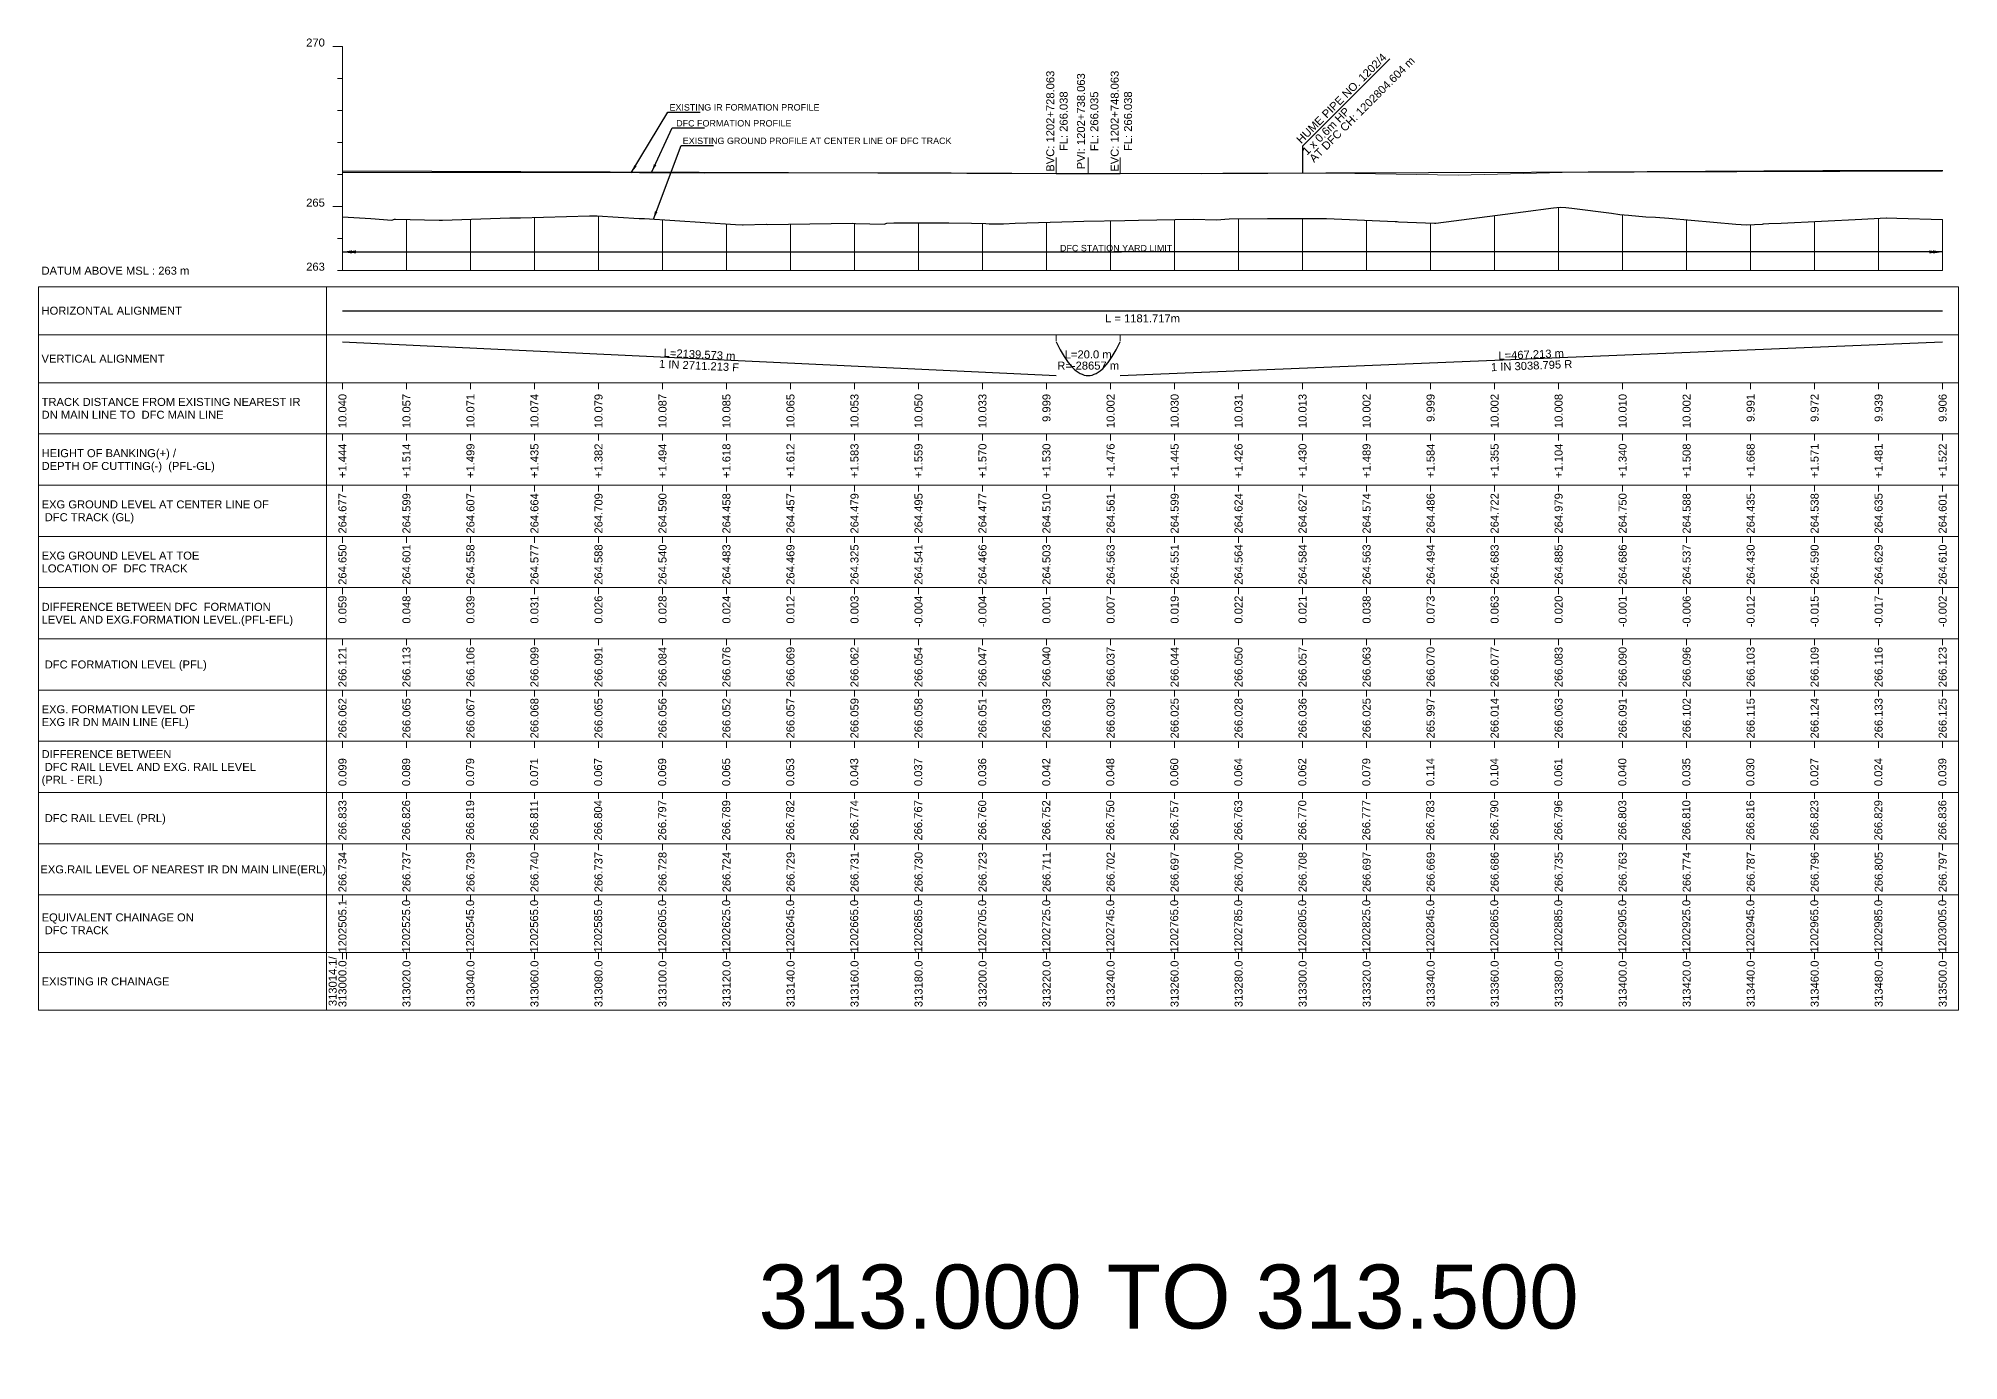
# Model space of a CAD drawing. Header units: metres. Extents: x 26905 to 33492, y -12340 to -11884.
# Drawn here: x 29905 to 30505, y -12340 to -11927 of the extents above; entities that cross this region are included whole.
import ezdxf
from ezdxf.enums import TextEntityAlignment as Align

# ---------------------------------------------------------------- set-up
doc = ezdxf.new("R2010")
doc.units = ezdxf.units.M
doc.header["$MEASUREMENT"] = 0
doc.layers.get('0').update_dxf_attribs({"lineweight": 0})
for name, color, linetype, lineweight in [('C-PROF-LABL-DG', 1, 'Continuous', 25), ('LS BVC-PVI-EVC TEXT', 10, 'Continuous', 0), ('LS CUT FILL', 10, 'Continuous', 0), ('LS DATUM', 7, 'Continuous', 0), ('LS DATUM X', 7, 'Continuous', 0), ('LS DATUM Y', 7, 'Continuous', 0), ('LS DIFF. EXG.RL & PRO. RL', 10, 'Continuous', 0), ('LS DIFF. PFL & EFL', 10, 'Continuous', 0), ('LS EXG GL', 7, 'Continuous', 0), ('LS EXG IR CH', 7, 'Continuous', 0), ('LS EXG RL', 7, 'Continuous', 0), ('LS EXG. FL', 7, 'Continuous', 0), ('LS EXG. GL', 7, 'Continuous', 0), ('LS EXG. GL AT PRO. TOE', 7, 'Continuous', 0), ('LS EXG. IR CH', 7, 'Continuous', 0), ('LS EXG. RL', 7, 'Continuous', 0), ('LS FRAME', 7, 'Continuous', 0), ('LS PFL-EFL', 10, 'Continuous', 0), ('LS PRL-ERL', 10, 'Continuous', 0), ('LS PRO FL', 10, 'Continuous', 0), ('LS PRO. CUT & FILL', 10, 'Continuous', 0), ('LS PRO. DFCC CH', 10, 'Continuous', 0), ('LS PRO. FL', 10, 'Continuous', 0), ('LS PRO. RL', 10, 'Continuous', 0), ('LS PROFILE EXG FL', 7, 'Continuous', 25), ('LS PROFILE EXG GL', 7, 'Continuous', 30), ('LS PROFILE PRO FL', 1, 'Continuous', 30), ('LS TICKS', 7, 'Continuous', 0), ('LS TRACK CENTER', 10, 'Continuous', 0), ("LS TRACK CENTER's", 10, 'Continuous', 0), ('Profile Grid', 7, 'Continuous', 0)]:
    doc.layers.add(name, color=color, linetype=linetype, lineweight=lineweight)
for name, color, linetype in [("LS BRIDGE'S", 7, 'Continuous'), ('LS DRAIN CULVERT', 10, 'Continuous'), ('LS HORIZONTAL ALIGNMENT', 10, 'Continuous'), ('LS VERTICAL ALIGNMENT', 10, 'Continuous'), ('ref text', 3, 'Continuous'), ('STATION YARD LIMIT IN LS', 7, 'Continuous')]:
    doc.layers.add(name, color=color, linetype=linetype)
doc.styles.add('Arial', font='arial.ttf')
doc.styles.get("Standard").update_dxf_attribs({"font": 'arial.ttf'})
doc.styles.add('Style-Arial', font='arial.ttf')
doc.styles.add('StyleArial', font='arial.ttf')
doc.dimstyles.get("Standard").update_dxf_attribs({"dimtxt": 0.18, "dimasz": 0.18, "dimexe": 0.18, "dimexo": 0.0625, "dimgap": 0.09, "dimtad": 0, "dimtih": 1, "dimtoh": 1, "dimdec": 4, "dimzin": 0, "dimdsep": 46, "dimtxsty": 'Standard', "dimcen": 0.09, "dimadec": 0, "dimazin": 0, "dimtfac": 1, "dimtdec": 4, "dimtofl": 0, "dimtmove": 0, "dimatfit": 3, "dimfxl": 1, "dimtolj": 1, "dimtzin": 0, "dimarcsym": 0})

msp = doc.modelspace()

# ---------------------------------------------------------------- linework, layer by layer
msp.add_lwpolyline([(29905, -12005), (29995, -12005)])
at = {"layer": 'LS BVC-PVI-EVC TEXT'}
for p, q in [((30223.01, -11969.62), (30223.01, -11964.62)), ((30233.01, -11969.65), (30233.01, -11964.65)), ((30243.01, -11969.62), (30243.01, -11964.62))]:
    msp.add_line(p, q, dxfattribs=at)
at = {"layer": 'LS DATUM X', "color": 7, "linetype": 'Continuous', "lineweight": 0}
msp.add_line((30000, -12000), (30499.98, -12000), dxfattribs=at)
at = {"layer": 'LS DATUM Y', "color": 7, "linetype": 'Continuous', "lineweight": 0}
for p, q in [((29997, -11930), (30000, -11930)), ((29997, -11930), (30000, -11930)), ((30000, -12000), (30000, -11930)), ((29998.5, -11940), (30000, -11940)), ((29998.5, -11950), (30000, -11950)), ((29998.5, -11960), (30000, -11960)), ((29998.5, -11970), (30000, -11970)), ((29997, -11980), (30000, -11980)), ((29998.5, -11990), (30000, -11990)), ((29998.5, -12000), (30000, -12000))]:
    msp.add_line(p, q, dxfattribs=at)
at = {"layer": 'LS DRAIN CULVERT'}
msp.add_lwpolyline([(30327.31, -11933.8), (30299.98, -11961.13), (30299.98, -11969.43)], dxfattribs=at)
at = {"layer": 'LS FRAME'}
for points in [[(29995, -12231), (29905, -12231), (29905, -12005)], [(29995, -12020), (29905, -12020)], [(29995, -12035), (29905, -12035)], [(29995, -12051), (29905, -12051)], [(29905, -12051), (29995, -12051)], [(29995, -12067), (29905, -12067)], [(29905, -12067), (29995, -12067)], [(29995, -12083), (29905, -12083)], [(29905, -12083), (29995, -12083)], [(29995, -12099), (29905, -12099)], [(29995, -12115), (29905, -12115)], [(29905, -12115), (29995, -12115)], [(29995, -12131), (29905, -12131)], [(29905, -12131), (29995, -12131)], [(29995, -12147), (29905, -12147)], [(29905, -12147), (29995, -12147)], [(29995, -12163), (29905, -12163)], [(29905, -12163), (29995, -12163)], [(29995, -12179), (29905, -12179)], [(29995, -12195), (29905, -12195)], [(29995, -12213), (29905, -12213)]]:
    msp.add_lwpolyline(points, dxfattribs=at)
at = {"layer": 'LS FRAME', "color": 7, "linetype": 'Continuous', "lineweight": 0, "flags": 128}
for points in [[(29995, -12020), (30504.98, -12020), (30504.98, -12005), (29995, -12005), (29995, -12020)], [(29995, -12035), (30504.98, -12035), (30504.98, -12020), (29995, -12020), (29995, -12035)], [(29995, -12051), (30504.98, -12051), (30504.98, -12035), (29995, -12035), (29995, -12051)], [(29995, -12067), (30504.98, -12067), (30504.98, -12051), (29995, -12051), (29995, -12067)], [(29995, -12083), (30504.98, -12083), (30504.98, -12067), (29995, -12067), (29995, -12083)], [(29995, -12099), (30504.98, -12099), (30504.98, -12083), (29995, -12083), (29995, -12099)], [(29995, -12115), (30504.98, -12115), (30504.98, -12099), (29995, -12099), (29995, -12115)], [(29995, -12131), (30504.98, -12131), (30504.98, -12115), (29995, -12115), (29995, -12131)], [(29995, -12147), (30504.98, -12147), (30504.98, -12131), (29995, -12131), (29995, -12147)], [(29995, -12163), (30504.98, -12163), (30504.98, -12147), (29995, -12147), (29995, -12163)], [(29995, -12179), (30504.98, -12179), (30504.98, -12163), (29995, -12163), (29995, -12179)], [(29995, -12195), (30504.98, -12195), (30504.98, -12179), (29995, -12179), (29995, -12195)], [(29995, -12213), (30504.98, -12213), (30504.98, -12195), (29995, -12195), (29995, -12213)], [(29995, -12231), (30504.98, -12231), (30504.98, -12213), (29995, -12213), (29995, -12231)]]:
    msp.add_lwpolyline(points, close=True, dxfattribs=at)
at = {"layer": 'LS HORIZONTAL ALIGNMENT', "flags": 128}
msp.add_lwpolyline([(30000, -12012.5), (30499.98, -12012.5)], dxfattribs=at)
at = {"layer": 'LS PROFILE EXG FL', "lineweight": 0}
msp.add_lwpolyline([(30000, -11969.38), (30016.62, -11969.35), (30035.16, -11969.33), (30072.31, -11969.31), (30092.77, -11969.41), (30113.07, -11969.5), (30152.01, -11969.4), (30190.24, -11969.43), (30209.16, -11969.54), (30228.25, -11969.67), (30268.43, -11969.77), (30309.91, -11969.6), (30329.24, -11969.88), (30348.65, -11970.15), (30369, -11969.64), (30389.26, -11969.14), (30407.62, -11969.05), (30444.09, -11968.83), (30462.52, -11968.75), (30480.31, -11968.67), (30497.9, -11968.75), (30500, -11968.75)], dxfattribs=at)
at = {"layer": 'LS PROFILE EXG GL', "flags": 128}
msp.add_lwpolyline([(30000, -11983.23), (30008.89, -11983.76), (30015.48, -11984.25), (30016.24, -11983.94), (30016.61, -11983.93), (30016.61, -11983.93), (30030.26, -11984.23), (30031.28, -11984.2), (30031.28, -11984.2), (30031.28, -11984.2), (30052.31, -11983.55), (30053.92, -11983.52), (30055.62, -11983.49), (30055.62, -11983.49), (30077.23, -11982.83), (30079.6, -11982.88), (30092.76, -11983.72), (30094.33, -11983.75), (30094.33, -11983.75), (30094.35, -11983.72), (30122.79, -11985.6), (30124.97, -11985.64), (30125.15, -11985.65), (30125.17, -11985.65), (30132.42, -11985.53), (30132.71, -11985.54), (30159.4, -11985.14), (30160.28, -11985.24), (30160.28, -11985.24), (30169.29, -11985.45), (30170.09, -11985.16), (30170.09, -11985.16), (30172.29, -11985.06), (30173.53, -11985.06), (30179.52, -11985.05), (30189.44, -11985.04), (30196.56, -11985.18), (30200.99, -11985.24), (30202.04, -11985.33), (30206.55, -11985.36), (30210.16, -11985.17), (30228.42, -11984.67), (30231.64, -11984.55), (30231.64, -11984.55), (30244.48, -11984.3), (30248.75, -11984.22), (30265.96, -11983.9), (30273.08, -11984.14), (30273.08, -11984.14), (30277.05, -11983.77), (30289.06, -11983.7), (30294.68, -11983.76), (30304.38, -11983.7), (30304.38, -11983.7), (30307.52, -11983.72), (30328.88, -11984.65), (30329.55, -11984.68), (30329.94, -11984.7), (30341.23, -11985.19), (30341.62, -11985.15), (30368.92, -11981.63), (30368.92, -11981.63), (30378.36, -11980.41), (30380.52, -11980.15), (30382.3, -11980.3), (30384.11, -11980.49), (30396.56, -11982.05), (30396.56, -11982.05), (30399.16, -11982.41), (30401.85, -11982.69), (30407.26, -11983.15), (30407.26, -11983.15), (30410.28, -11983.34), (30414.49, -11983.65), (30414.49, -11983.65), (30435.33, -11985.44), (30435.33, -11985.44), (30438.67, -11985.71), (30443.68, -11985.46), (30444.04, -11985.33), (30445.68, -11985.31), (30449.55, -11985.14), (30449.55, -11985.14), (30474.71, -11983.87), (30480.52, -11983.63), (30480.52, -11983.63), (30482.34, -11983.53), (30482.49, -11983.53), (30485.65, -11983.58), (30499.98, -11983.99)], dxfattribs=at)
at = {"layer": 'LS PROFILE PRO FL', "flags": 128}
msp.add_lwpolyline([(30000, -11968.79), (30223.01, -11969.62), (30223.43, -11969.62), (30223.86, -11969.62), (30224.28, -11969.62), (30224.71, -11969.62), (30225.13, -11969.62), (30225.56, -11969.62), (30225.98, -11969.62), (30226.41, -11969.63), (30226.83, -11969.63), (30227.26, -11969.63), (30227.69, -11969.63), (30228.11, -11969.63), (30228.54, -11969.63), (30228.96, -11969.63), (30229.39, -11969.63), (30229.81, -11969.63), (30230.24, -11969.63), (30230.66, -11969.63), (30231.09, -11969.63), (30231.52, -11969.63), (30231.94, -11969.63), (30232.37, -11969.63), (30232.79, -11969.63), (30233.22, -11969.63), (30233.64, -11969.63), (30234.07, -11969.63), (30234.49, -11969.63), (30234.92, -11969.63), (30235.35, -11969.63), (30235.77, -11969.63), (30236.2, -11969.63), (30236.62, -11969.63), (30237.05, -11969.63), (30237.47, -11969.63), (30237.9, -11969.63), (30238.32, -11969.63), (30238.75, -11969.63), (30239.18, -11969.63), (30239.6, -11969.63), (30240.03, -11969.63), (30240.45, -11969.63), (30240.88, -11969.63), (30241.3, -11969.62), (30241.73, -11969.62), (30242.15, -11969.62), (30242.58, -11969.62), (30243.01, -11969.62), (30499.98, -11968.77)], dxfattribs=at)
at = {"layer": 'LS TICKS', "color": 7, "linetype": 'Continuous', "lineweight": 0, "flags": 128}
for points in [[(30223.01, -12022), (30223.01, -12020)], [(30243.01, -12022), (30243.01, -12020)], [(30000, -12037), (30000, -12035)], [(30020, -12037), (30020, -12035)], [(30039.99, -12037), (30039.99, -12035)], [(30059.99, -12037), (30059.99, -12035)], [(30080, -12037), (30080, -12035)], [(30100, -12037), (30100, -12035)], [(30119.98, -12037), (30119.98, -12035)], [(30139.98, -12037), (30139.98, -12035)], [(30159.99, -12037), (30159.99, -12035)], [(30179.99, -12037), (30179.99, -12035)], [(30199.97, -12037), (30199.97, -12035)], [(30219.97, -12037), (30219.97, -12035)], [(30240.01, -12037), (30240.01, -12035)], [(30260.01, -12037), (30260.01, -12035)], [(30279.98, -12037), (30279.98, -12035)], [(30299.98, -12037), (30299.98, -12035)], [(30319.99, -12037), (30319.99, -12035)], [(30339.99, -12037), (30339.99, -12035)], [(30359.99, -12037), (30359.99, -12035)], [(30379.99, -12037), (30379.99, -12035)], [(30399.99, -12037), (30399.99, -12035)], [(30419.99, -12037), (30419.99, -12035)], [(30439.99, -12037), (30439.99, -12035)], [(30459.98, -12037), (30459.98, -12035)], [(30479.97, -12037), (30479.97, -12035)], [(30499.98, -12037), (30499.98, -12035)], [(30000, -12053), (30000, -12051)], [(30020, -12053), (30020, -12051)], [(30039.99, -12053), (30039.99, -12051)], [(30059.99, -12053), (30059.99, -12051)], [(30080, -12053), (30080, -12051)], [(30100, -12053), (30100, -12051)], [(30119.98, -12053), (30119.98, -12051)], [(30139.98, -12053), (30139.98, -12051)], [(30159.99, -12053), (30159.99, -12051)], [(30179.99, -12053), (30179.99, -12051)], [(30199.97, -12053), (30199.97, -12051)], [(30219.97, -12053), (30219.97, -12051)], [(30240.01, -12053), (30240.01, -12051)], [(30260.01, -12053), (30260.01, -12051)], [(30279.98, -12053), (30279.98, -12051)], [(30299.98, -12053), (30299.98, -12051)], [(30319.99, -12053), (30319.99, -12051)], [(30339.99, -12053), (30339.99, -12051)], [(30359.99, -12053), (30359.99, -12051)], [(30379.99, -12053), (30379.99, -12051)], [(30399.99, -12053), (30399.99, -12051)], [(30419.99, -12053), (30419.99, -12051)], [(30439.99, -12053), (30439.99, -12051)], [(30459.98, -12053), (30459.98, -12051)], [(30479.97, -12053), (30479.97, -12051)], [(30499.98, -12053), (30499.98, -12051)], [(30000, -12069), (30000, -12067)], [(30020, -12069), (30020, -12067)], [(30039.99, -12069), (30039.99, -12067)], [(30059.99, -12069), (30059.99, -12067)], [(30080, -12069), (30080, -12067)], [(30100, -12069), (30100, -12067)], [(30119.98, -12069), (30119.98, -12067)], [(30139.98, -12069), (30139.98, -12067)], [(30159.99, -12069), (30159.99, -12067)], [(30179.99, -12069), (30179.99, -12067)], [(30199.97, -12069), (30199.97, -12067)], [(30219.97, -12069), (30219.97, -12067)], [(30240.01, -12069), (30240.01, -12067)], [(30260.01, -12069), (30260.01, -12067)], [(30279.98, -12069), (30279.98, -12067)], [(30299.98, -12069), (30299.98, -12067)], [(30319.99, -12069), (30319.99, -12067)], [(30339.99, -12069), (30339.99, -12067)], [(30359.99, -12069), (30359.99, -12067)], [(30379.99, -12069), (30379.99, -12067)], [(30399.99, -12069), (30399.99, -12067)], [(30419.99, -12069), (30419.99, -12067)], [(30439.99, -12069), (30439.99, -12067)], [(30459.98, -12069), (30459.98, -12067)], [(30479.97, -12069), (30479.97, -12067)], [(30499.98, -12069), (30499.98, -12067)], [(30000, -12085), (30000, -12083)], [(30020, -12085), (30020, -12083)], [(30039.99, -12085), (30039.99, -12083)], [(30059.99, -12085), (30059.99, -12083)], [(30080, -12085), (30080, -12083)], [(30100, -12085), (30100, -12083)], [(30119.98, -12085), (30119.98, -12083)], [(30139.98, -12085), (30139.98, -12083)], [(30159.99, -12085), (30159.99, -12083)], [(30179.99, -12085), (30179.99, -12083)], [(30199.97, -12085), (30199.97, -12083)], [(30219.97, -12085), (30219.97, -12083)], [(30240.01, -12085), (30240.01, -12083)], [(30260.01, -12085), (30260.01, -12083)], [(30279.98, -12085), (30279.98, -12083)], [(30299.98, -12085), (30299.98, -12083)], [(30319.99, -12085), (30319.99, -12083)], [(30339.99, -12085), (30339.99, -12083)], [(30359.99, -12085), (30359.99, -12083)], [(30379.99, -12085), (30379.99, -12083)], [(30399.99, -12085), (30399.99, -12083)], [(30419.99, -12085), (30419.99, -12083)], [(30439.99, -12085), (30439.99, -12083)], [(30459.98, -12085), (30459.98, -12083)], [(30479.97, -12085), (30479.97, -12083)], [(30499.98, -12085), (30499.98, -12083)], [(30000, -12101), (30000, -12099)], [(30020, -12101), (30020, -12099)], [(30039.99, -12101), (30039.99, -12099)], [(30059.99, -12101), (30059.99, -12099)], [(30080, -12101), (30080, -12099)], [(30100, -12101), (30100, -12099)], [(30119.98, -12101), (30119.98, -12099)], [(30139.98, -12101), (30139.98, -12099)], [(30159.99, -12101), (30159.99, -12099)], [(30179.99, -12101), (30179.99, -12099)], [(30199.97, -12101), (30199.97, -12099)], [(30219.97, -12101), (30219.97, -12099)], [(30240.01, -12101), (30240.01, -12099)], [(30260.01, -12101), (30260.01, -12099)], [(30279.98, -12101), (30279.98, -12099)], [(30299.98, -12101), (30299.98, -12099)], [(30319.99, -12101), (30319.99, -12099)], [(30339.99, -12101), (30339.99, -12099)], [(30359.99, -12101), (30359.99, -12099)], [(30379.99, -12101), (30379.99, -12099)], [(30399.99, -12101), (30399.99, -12099)], [(30419.99, -12101), (30419.99, -12099)], [(30439.99, -12101), (30439.99, -12099)], [(30459.98, -12101), (30459.98, -12099)], [(30479.97, -12101), (30479.97, -12099)], [(30499.98, -12101), (30499.98, -12099)], [(30000, -12117), (30000, -12115)], [(30020, -12117), (30020, -12115)], [(30039.99, -12117), (30039.99, -12115)], [(30059.99, -12117), (30059.99, -12115)], [(30080, -12117), (30080, -12115)], [(30100, -12117), (30100, -12115)], [(30119.98, -12117), (30119.98, -12115)], [(30139.98, -12117), (30139.98, -12115)], [(30159.99, -12117), (30159.99, -12115)], [(30179.99, -12117), (30179.99, -12115)], [(30199.97, -12117), (30199.97, -12115)], [(30219.97, -12117), (30219.97, -12115)], [(30240.01, -12117), (30240.01, -12115)], [(30260.01, -12117), (30260.01, -12115)], [(30279.98, -12117), (30279.98, -12115)], [(30299.98, -12117), (30299.98, -12115)], [(30319.99, -12117), (30319.99, -12115)], [(30339.99, -12117), (30339.99, -12115)], [(30359.99, -12117), (30359.99, -12115)], [(30379.99, -12117), (30379.99, -12115)], [(30399.99, -12117), (30399.99, -12115)], [(30419.99, -12117), (30419.99, -12115)], [(30439.99, -12117), (30439.99, -12115)], [(30459.98, -12117), (30459.98, -12115)], [(30479.97, -12117), (30479.97, -12115)], [(30499.98, -12117), (30499.98, -12115)], [(30000, -12133), (30000, -12131)], [(30020, -12133), (30020, -12131)], [(30039.99, -12133), (30039.99, -12131)], [(30059.99, -12133), (30059.99, -12131)], [(30080, -12133), (30080, -12131)], [(30100, -12133), (30100, -12131)], [(30119.98, -12133), (30119.98, -12131)], [(30139.98, -12133), (30139.98, -12131)], [(30159.99, -12133), (30159.99, -12131)], [(30179.99, -12133), (30179.99, -12131)], [(30199.97, -12133), (30199.97, -12131)], [(30219.97, -12133), (30219.97, -12131)], [(30240.01, -12133), (30240.01, -12131)], [(30260.01, -12133), (30260.01, -12131)], [(30279.98, -12133), (30279.98, -12131)], [(30299.98, -12133), (30299.98, -12131)], [(30319.99, -12133), (30319.99, -12131)], [(30339.99, -12133), (30339.99, -12131)], [(30359.99, -12133), (30359.99, -12131)], [(30379.99, -12133), (30379.99, -12131)], [(30399.99, -12133), (30399.99, -12131)], [(30419.99, -12133), (30419.99, -12131)], [(30439.99, -12133), (30439.99, -12131)], [(30459.98, -12133), (30459.98, -12131)], [(30479.97, -12133), (30479.97, -12131)], [(30499.98, -12133), (30499.98, -12131)], [(30000, -12149), (30000, -12147)], [(30020, -12149), (30020, -12147)], [(30039.99, -12149), (30039.99, -12147)], [(30059.99, -12149), (30059.99, -12147)], [(30080, -12149), (30080, -12147)], [(30100, -12149), (30100, -12147)], [(30119.98, -12149), (30119.98, -12147)], [(30139.98, -12149), (30139.98, -12147)], [(30159.99, -12149), (30159.99, -12147)], [(30179.99, -12149), (30179.99, -12147)], [(30199.97, -12149), (30199.97, -12147)], [(30219.97, -12149), (30219.97, -12147)], [(30240.01, -12149), (30240.01, -12147)], [(30260.01, -12149), (30260.01, -12147)], [(30279.98, -12149), (30279.98, -12147)], [(30299.98, -12149), (30299.98, -12147)], [(30319.99, -12149), (30319.99, -12147)], [(30339.99, -12149), (30339.99, -12147)], [(30359.99, -12149), (30359.99, -12147)], [(30379.99, -12149), (30379.99, -12147)], [(30399.99, -12149), (30399.99, -12147)], [(30419.99, -12149), (30419.99, -12147)], [(30439.99, -12149), (30439.99, -12147)], [(30459.98, -12149), (30459.98, -12147)], [(30479.97, -12149), (30479.97, -12147)], [(30499.98, -12149), (30499.98, -12147)], [(30000, -12165), (30000, -12163)], [(30020, -12165), (30020, -12163)], [(30039.99, -12165), (30039.99, -12163)], [(30059.99, -12165), (30059.99, -12163)], [(30080, -12165), (30080, -12163)], [(30100, -12165), (30100, -12163)], [(30119.98, -12165), (30119.98, -12163)], [(30139.98, -12165), (30139.98, -12163)], [(30159.99, -12165), (30159.99, -12163)], [(30179.99, -12165), (30179.99, -12163)], [(30199.97, -12165), (30199.97, -12163)], [(30219.97, -12165), (30219.97, -12163)], [(30240.01, -12165), (30240.01, -12163)], [(30260.01, -12165), (30260.01, -12163)], [(30279.98, -12165), (30279.98, -12163)], [(30299.98, -12165), (30299.98, -12163)], [(30319.99, -12165), (30319.99, -12163)], [(30339.99, -12165), (30339.99, -12163)], [(30359.99, -12165), (30359.99, -12163)], [(30379.99, -12165), (30379.99, -12163)], [(30399.99, -12165), (30399.99, -12163)], [(30419.99, -12165), (30419.99, -12163)], [(30439.99, -12165), (30439.99, -12163)], [(30459.98, -12165), (30459.98, -12163)], [(30479.97, -12165), (30479.97, -12163)], [(30499.98, -12165), (30499.98, -12163)], [(30000, -12181), (30000, -12179)], [(30020, -12181), (30020, -12179)], [(30039.99, -12181), (30039.99, -12179)], [(30059.99, -12181), (30059.99, -12179)], [(30080, -12181), (30080, -12179)], [(30100, -12181), (30100, -12179)], [(30119.98, -12181), (30119.98, -12179)], [(30139.98, -12181), (30139.98, -12179)], [(30159.99, -12181), (30159.99, -12179)], [(30179.99, -12181), (30179.99, -12179)], [(30199.97, -12181), (30199.97, -12179)], [(30219.97, -12181), (30219.97, -12179)], [(30240.01, -12181), (30240.01, -12179)], [(30260.01, -12181), (30260.01, -12179)], [(30279.98, -12181), (30279.98, -12179)], [(30299.98, -12181), (30299.98, -12179)], [(30319.99, -12181), (30319.99, -12179)], [(30339.99, -12181), (30339.99, -12179)], [(30359.99, -12181), (30359.99, -12179)], [(30379.99, -12181), (30379.99, -12179)], [(30399.99, -12181), (30399.99, -12179)], [(30419.99, -12181), (30419.99, -12179)], [(30439.99, -12181), (30439.99, -12179)], [(30459.98, -12181), (30459.98, -12179)], [(30479.97, -12181), (30479.97, -12179)], [(30499.98, -12181), (30499.98, -12179)], [(30000, -12197), (30000, -12195)], [(30020, -12197), (30020, -12195)], [(30039.99, -12197), (30039.99, -12195)], [(30059.99, -12197), (30059.99, -12195)], [(30080, -12197), (30080, -12195)], [(30100, -12197), (30100, -12195)], [(30119.98, -12197), (30119.98, -12195)], [(30139.98, -12197), (30139.98, -12195)], [(30159.99, -12197), (30159.99, -12195)], [(30179.99, -12197), (30179.99, -12195)], [(30199.97, -12197), (30199.97, -12195)], [(30219.97, -12197), (30219.97, -12195)], [(30240.01, -12197), (30240.01, -12195)], [(30260.01, -12197), (30260.01, -12195)], [(30279.98, -12197), (30279.98, -12195)], [(30299.98, -12197), (30299.98, -12195)], [(30319.99, -12197), (30319.99, -12195)], [(30339.99, -12197), (30339.99, -12195)], [(30359.99, -12197), (30359.99, -12195)], [(30379.99, -12197), (30379.99, -12195)], [(30399.99, -12197), (30399.99, -12195)], [(30419.99, -12197), (30419.99, -12195)], [(30439.99, -12197), (30439.99, -12195)], [(30459.98, -12197), (30459.98, -12195)], [(30479.97, -12197), (30479.97, -12195)], [(30499.98, -12197), (30499.98, -12195)], [(30000, -12215), (30000, -12213)], [(30001.25, -12215), (30001.25, -12213)], [(30020, -12215), (30020, -12213)], [(30039.99, -12215), (30039.99, -12213)], [(30059.99, -12215), (30059.99, -12213)], [(30080, -12215), (30080, -12213)], [(30100, -12215), (30100, -12213)], [(30119.98, -12215), (30119.98, -12213)], [(30139.98, -12215), (30139.98, -12213)], [(30159.99, -12215), (30159.99, -12213)], [(30179.99, -12215), (30179.99, -12213)], [(30199.97, -12215), (30199.97, -12213)], [(30219.97, -12215), (30219.97, -12213)], [(30240.01, -12215), (30240.01, -12213)], [(30260.01, -12215), (30260.01, -12213)], [(30279.98, -12215), (30279.98, -12213)], [(30299.98, -12215), (30299.98, -12213)], [(30319.99, -12215), (30319.99, -12213)], [(30339.99, -12215), (30339.99, -12213)], [(30359.99, -12215), (30359.99, -12213)], [(30379.99, -12215), (30379.99, -12213)], [(30399.99, -12215), (30399.99, -12213)], [(30419.99, -12215), (30419.99, -12213)], [(30439.99, -12215), (30439.99, -12213)], [(30459.98, -12215), (30459.98, -12213)], [(30479.97, -12215), (30479.97, -12213)], [(30499.98, -12215), (30499.98, -12213)]]:
    msp.add_lwpolyline(points, dxfattribs=at)
at = {"layer": 'LS VERTICAL ALIGNMENT', "flags": 128}
for points in [[(30000, -12022.25), (30223.01, -12032.75)], [(30223.01, -12022.25), (30223.63, -12023.52), (30224.26, -12024.71), (30224.88, -12025.82), (30225.51, -12026.84), (30226.13, -12027.79), (30226.76, -12028.65), (30227.38, -12029.43), (30228.01, -12030.12), (30228.63, -12030.74), (30229.26, -12031.27), (30229.88, -12031.72), (30230.51, -12032.09), (30231.13, -12032.38), (30231.76, -12032.59), (30232.38, -12032.71), (30233.63, -12032.71), (30234.26, -12032.59), (30234.88, -12032.38), (30235.51, -12032.09), (30236.13, -12031.72), (30236.76, -12031.27), (30237.38, -12030.74), (30238.01, -12030.12), (30238.63, -12029.43), (30239.26, -12028.65), (30239.88, -12027.79), (30240.51, -12026.84), (30241.13, -12025.82), (30241.76, -12024.71), (30242.38, -12023.52), (30243.01, -12022.25)], [(30243.01, -12032.75), (30499.98, -12022.25)]]:
    msp.add_lwpolyline(points, dxfattribs=at)
at = {"layer": 'Profile Grid', "flags": 128}
for points in [[(30379.99, -12000), (30379.99, -11980.21)], [(30000, -12000), (30000, -11983.23)], [(30020, -12000), (30020, -11984.01)], [(30039.99, -12000), (30039.99, -11983.93)], [(30059.99, -12000), (30059.99, -11983.36)], [(30080, -12000), (30080, -11982.91)], [(30100, -12000), (30100, -11984.1)], [(30119.98, -12000), (30119.98, -11985.42)], [(30139.98, -12000), (30139.98, -11985.43)], [(30159.99, -12000), (30159.99, -11985.21)], [(30179.99, -12000), (30179.99, -11985.05)], [(30199.97, -12000), (30199.97, -11985.23)], [(30219.97, -12000), (30219.97, -11984.9)], [(30240.01, -12000), (30240.01, -11984.39)], [(30260.01, -12000), (30260.01, -11984.01)], [(30279.98, -12000), (30279.98, -11983.76)], [(30299.98, -12000), (30299.98, -11983.73)], [(30319.99, -12000), (30319.99, -11984.26)], [(30339.99, -12000), (30339.99, -11985.14)], [(30359.99, -12000), (30359.99, -11982.78)], [(30399.99, -12000), (30399.99, -11982.5)], [(30419.99, -12000), (30419.99, -11984.12)], [(30439.99, -12000), (30439.99, -11985.65)], [(30459.98, -12000), (30459.98, -11984.62)], [(30479.97, -12000), (30479.97, -11983.65)], [(30499.98, -12000), (30499.98, -11983.99)]]:
    msp.add_lwpolyline(points, dxfattribs=at)

# ---------------------------------------------------------------- texts
at = {"layer": 'C-PROF-LABL-DG', "color": 1, "linetype": 'Continuous', "lineweight": 25, "char_height": 2.5, "attachment_point": 5, "rotation": 90, "style": 'Arial'}
for s, insert in [('BVC: 1202+728.063\\PFL: 266.038', (30223.27, -11953.32)), ('PVI: 1202+738.063\\PFL: 266.035', (30232.85, -11953.34)), ('EVC: 1202+748.063\\PFL: 266.038', (30243.39, -11953.32))]:
    msp.add_mtext(s, dxfattribs=dict(at, insert=insert))
at = {"layer": "LS BRIDGE'S", "color": 10}
for s, p in [('HUME PIPE NO. 1202/4', (30299.58, -11960.52)), ('AT DFC CH: 1202804.604 m', (30303.6, -11966.39)), ('1 x 0.6m HP', (30301.4, -11964.1))]:
    msp.add_text(s, height=2.5, rotation=45, dxfattribs=at).set_placement(p)
at = {"layer": 'LS CUT FILL', "style": 'Style-Arial'}
for s, p in [('+1.444', (30000, -12054)), ('+1.514', (30020, -12054)), ('+1.499', (30039.99, -12054)), ('+1.435', (30059.99, -12054)), ('+1.382', (30080, -12054)), ('+1.494', (30100, -12054)), ('+1.618', (30119.98, -12054)), ('+1.612', (30139.98, -12054)), ('+1.583', (30159.99, -12054)), ('+1.559', (30179.99, -12054)), ('+1.570', (30199.97, -12054)), ('+1.530', (30219.97, -12054)), ('+1.476', (30240.01, -12054)), ('+1.445', (30260.01, -12054)), ('+1.426', (30279.98, -12054)), ('+1.430', (30299.98, -12054)), ('+1.489', (30319.99, -12054)), ('+1.584', (30339.99, -12054)), ('+1.355', (30359.99, -12054)), ('+1.104', (30379.99, -12054)), ('+1.340', (30399.99, -12054)), ('+1.508', (30419.99, -12054)), ('+1.668', (30439.99, -12054)), ('+1.571', (30459.98, -12054)), ('+1.481', (30479.97, -12054)), ('+1.522', (30499.98, -12054))]:
    msp.add_text(s, height=2.5, rotation=90, dxfattribs=at).set_placement(p, align=Align.MIDDLE_RIGHT)
at = {"layer": 'LS DATUM', "color": 7, "style": 'StyleArial'}
msp.add_text('DATUM ABOVE MSL : 263 m', height=2.5, rotation=0.00003, dxfattribs=at).set_placement((29905.97, -12000), align=Align.MIDDLE_LEFT)
at = {"layer": 'LS DATUM Y', "color": 7, "lineweight": 0, "style": 'Style-Arial'}
for s, p in [('270', (29994.5, -11930)), ('270', (29994.5, -11930)), ('265', (29994.5, -11980)), ('263', (29994.5, -12000))]:
    msp.add_text(s, height=2.5, dxfattribs=at).set_placement(p, align=Align.RIGHT)
at = {"layer": 'LS DIFF. EXG.RL & PRO. RL', "color": 10, "style": 'StyleArial'}
for s, p in [('DIFFERENCE BETWEEN ', (29906, -12151)), (' DFC RAIL LEVEL AND EXG. RAIL LEVEL ', (29906, -12155)), ('(PRL - ERL)', (29906, -12159))]:
    msp.add_text(s, height=2.5, rotation=0.00003, dxfattribs=at).set_placement(p, align=Align.MIDDLE_LEFT)
at = {"layer": 'LS DIFF. PFL & EFL', "color": 10, "style": 'StyleArial'}
for s, p in [('DIFFERENCE BETWEEN DFC  FORMATION ', (29906, -12105)), ('LEVEL AND EXG.FORMATION LEVEL.(PFL-EFL)', (29906, -12109))]:
    msp.add_text(s, height=2.5, rotation=0.00003, dxfattribs=at).set_placement(p, align=Align.MIDDLE_LEFT)
at = {"layer": 'LS EXG GL', "style": 'Style-Arial'}
for s, p in [('264.677', (30000, -12069.5)), ('264.599', (30020, -12069.5)), ('264.607', (30039.99, -12069.5)), ('264.664', (30059.99, -12069.5)), ('264.709', (30080, -12069.5)), ('264.590', (30100, -12069.5)), ('264.458', (30119.98, -12069.5)), ('264.457', (30139.98, -12069.5)), ('264.479', (30159.99, -12069.5)), ('264.495', (30179.99, -12069.5)), ('264.477', (30199.97, -12069.5)), ('264.510', (30219.97, -12069.5)), ('264.561', (30240.01, -12069.5)), ('264.599', (30260.01, -12069.5)), ('264.624', (30279.98, -12069.5)), ('264.627', (30299.98, -12069.5)), ('264.574', (30319.99, -12069.5)), ('264.486', (30339.99, -12069.5)), ('264.722', (30359.99, -12069.5)), ('264.979', (30379.99, -12069.5)), ('264.750', (30399.99, -12069.5)), ('264.588', (30419.99, -12069.5)), ('264.435', (30439.99, -12069.5)), ('264.538', (30459.98, -12069.5)), ('264.635', (30479.97, -12069.5)), ('264.601', (30499.98, -12069.5))]:
    msp.add_text(s, height=2.5, rotation=90, dxfattribs=at).set_placement(p, align=Align.MIDDLE_RIGHT)
at = {"layer": 'LS EXG IR CH', "lineweight": 0, "style": 'Style-Arial'}
for s, p in [('313014.1/', (29996.95, -12214.18)), ('313000.0', (30000, -12215.47)), ('313020.0', (30020, -12215.47)), ('313040.0', (30040, -12215.47)), ('313060.0', (30060, -12215.47)), ('313080.0', (30080, -12215.47)), ('313100.0', (30100, -12215.47)), ('313120.0', (30120, -12215.47)), ('313140.0', (30140, -12215.47)), ('313160.0', (30160, -12215.47)), ('313180.0', (30180, -12215.47)), ('313200.0', (30200, -12215.47)), ('313220.0', (30220, -12215.47)), ('313240.0', (30240, -12215.47)), ('313260.0', (30260, -12215.47)), ('313280.0', (30280, -12215.47)), ('313300.0', (30300, -12215.47)), ('313320.0', (30320, -12215.47)), ('313340.0', (30340, -12215.47)), ('313360.0', (30360, -12215.47)), ('313380.0', (30380, -12215.47)), ('313400.0', (30400, -12215.47)), ('313420.0', (30420, -12215.47)), ('313440.0', (30440, -12215.47)), ('313460.0', (30460, -12215.47)), ('313480.0', (30480, -12215.47)), ('313500.0', (30500, -12215.47))]:
    msp.add_text(s, height=2.5, rotation=90, dxfattribs=at).set_placement(p, align=Align.MIDDLE_RIGHT)
at = {"layer": 'LS EXG RL', "style": 'Style-Arial'}
for s, p in [('266.734', (30000, -12181.54)), ('266.737', (30020, -12181.54)), ('266.739', (30040, -12181.54)), ('266.740', (30060, -12181.54)), ('266.737', (30080, -12181.54)), ('266.728', (30100, -12181.54)), ('266.724', (30120, -12181.54)), ('266.729', (30140, -12181.54)), ('266.731', (30160, -12181.54)), ('266.730', (30180, -12181.54)), ('266.723', (30200, -12181.54)), ('266.711', (30220, -12181.54)), ('266.702', (30240, -12181.54)), ('266.697', (30260, -12181.54)), ('266.700', (30280, -12181.54)), ('266.708', (30300, -12181.54)), ('266.697', (30320, -12181.54)), ('266.669', (30340, -12181.54)), ('266.686', (30360, -12181.54)), ('266.735', (30380, -12181.54)), ('266.763', (30400, -12181.54)), ('266.774', (30420, -12181.54)), ('266.787', (30440, -12181.54)), ('266.796', (30460, -12181.54)), ('266.805', (30480, -12181.54)), ('266.797', (30500, -12181.54))]:
    msp.add_text(s, height=2.5, rotation=90, dxfattribs=at).set_placement(p, align=Align.MIDDLE_RIGHT)
at = {"layer": 'LS EXG. FL', "style": 'StyleArial'}
for s, p in [('EXG. FORMATION LEVEL OF', (29906, -12137)), ('EXG IR DN MAIN LINE (EFL)', (29906, -12141))]:
    msp.add_text(s, height=2.5, rotation=0.00003, dxfattribs=at).set_placement(p, align=Align.MIDDLE_LEFT)
at = {"layer": 'LS EXG. FL'}
for s, p in [('266.062', (30000, -12133.5)), ('266.065', (30020, -12133.5)), ('266.067', (30039.99, -12133.5)), ('266.068', (30059.99, -12133.5)), ('266.065', (30080, -12133.5)), ('266.056', (30100, -12133.5)), ('266.052', (30119.98, -12133.5)), ('266.057', (30139.98, -12133.5)), ('266.059', (30159.99, -12133.5)), ('266.058', (30179.99, -12133.5)), ('266.051', (30199.97, -12133.5)), ('266.039', (30219.97, -12133.5)), ('266.030', (30240.01, -12133.5)), ('266.025', (30260.01, -12133.5)), ('266.028', (30279.98, -12133.5)), ('266.036', (30299.98, -12133.5)), ('266.025', (30319.99, -12133.5)), ('265.997', (30339.99, -12133.5)), ('266.014', (30359.99, -12133.5)), ('266.063', (30379.99, -12133.5)), ('266.091', (30399.99, -12133.5)), ('266.102', (30419.99, -12133.5)), ('266.115', (30439.99, -12133.5)), ('266.124', (30459.98, -12133.5)), ('266.133', (30479.97, -12133.5)), ('266.125', (30499.98, -12133.5))]:
    msp.add_text(s, height=2.5, rotation=90, dxfattribs=at).set_placement(p, align=Align.MIDDLE_RIGHT)
at = {"layer": 'LS EXG. GL', "color": 7, "style": 'StyleArial'}
for s, p in [('EXG GROUND LEVEL AT CENTER LINE OF ', (29906, -12073)), (' DFC TRACK (GL)', (29906, -12077))]:
    msp.add_text(s, height=2.5, rotation=0.00003, dxfattribs=at).set_placement(p, align=Align.MIDDLE_LEFT)
at = {"layer": 'LS EXG. GL AT PRO. TOE', "color": 7, "style": 'StyleArial'}
for s, p in [('EXG GROUND LEVEL AT TOE', (29906, -12089)), ('LOCATION OF  DFC TRACK', (29906, -12093))]:
    msp.add_text(s, height=2.5, rotation=0.00003, dxfattribs=at).set_placement(p, align=Align.MIDDLE_LEFT)
at = {"layer": 'LS EXG. GL AT PRO. TOE'}
for s, p in [('264.650', (30000, -12085.5)), ('264.601', (30020, -12085.5)), ('264.558', (30039.99, -12085.5)), ('264.577', (30059.99, -12085.5)), ('264.588', (30080, -12085.5)), ('264.540', (30100, -12085.5)), ('264.483', (30119.98, -12085.5)), ('264.469', (30139.98, -12085.5)), ('264.325', (30159.99, -12085.5)), ('264.541', (30179.99, -12085.5)), ('264.466', (30199.97, -12085.5)), ('264.503', (30219.97, -12085.5)), ('264.563', (30240.01, -12085.5)), ('264.551', (30260.01, -12085.5)), ('264.564', (30279.98, -12085.5)), ('264.584', (30299.98, -12085.5)), ('264.563', (30319.99, -12085.5)), ('264.494', (30339.99, -12085.5)), ('264.683', (30359.99, -12085.5)), ('264.885', (30379.99, -12085.5)), ('264.686', (30399.99, -12085.5)), ('264.537', (30419.99, -12085.5)), ('264.430', (30439.99, -12085.5)), ('264.590', (30459.98, -12085.5)), ('264.629', (30479.97, -12085.5)), ('264.610', (30499.98, -12085.5))]:
    msp.add_text(s, height=2.5, rotation=90, dxfattribs=at).set_placement(p, align=Align.MIDDLE_RIGHT)
at = {"layer": 'LS EXG. IR CH', "style": 'StyleArial'}
msp.add_text('EXISTING IR CHAINAGE', height=2.5, rotation=0.00003, dxfattribs=at).set_placement((29906, -12222), align=Align.MIDDLE_LEFT)
at = {"layer": 'LS EXG. RL', "style": 'StyleArial'}
msp.add_text('EXG.RAIL LEVEL OF NEAREST IR DN MAIN LINE(ERL)', height=2.5, rotation=0.00003, dxfattribs=at).set_placement((29905.61, -12187), align=Align.MIDDLE_LEFT)
at = {"layer": 'LS HORIZONTAL ALIGNMENT', "style": 'StyleArial'}
msp.add_text('HORIZONTAL ALIGNMENT', height=2.5, rotation=0.00003, dxfattribs=at).set_placement((29905.97, -12012.5), align=Align.MIDDLE_LEFT)
at = {"layer": 'LS HORIZONTAL ALIGNMENT', "insert": (30249.99, -12014.92), "char_height": 2.5, "attachment_point": 5, "line_spacing_factor": 0.6, "style": 'Style-Arial'}
msp.add_mtext('L = 1181.717m', dxfattribs=at)
at = {"layer": 'LS PFL-EFL'}
for s, p in [('0.059', (30000, -12101.5)), ('0.048', (30020, -12101.5)), ('0.039', (30039.99, -12101.5)), ('0.031', (30059.99, -12101.5)), ('0.026', (30080, -12101.5)), ('0.028', (30100, -12101.5)), ('0.024', (30119.98, -12101.5)), ('0.012', (30139.98, -12101.5)), ('0.003', (30159.99, -12101.5)), ('-0.004', (30179.99, -12101.5)), ('-0.004', (30199.97, -12101.5)), ('0.001', (30219.97, -12101.5)), ('0.007', (30240.01, -12101.5)), ('0.019', (30260.01, -12101.5)), ('0.022', (30279.98, -12101.5)), ('0.021', (30299.98, -12101.5)), ('0.038', (30319.99, -12101.5)), ('0.073', (30339.99, -12101.5)), ('0.063', (30359.99, -12101.5)), ('0.020', (30379.99, -12101.5)), ('-0.001', (30399.99, -12101.5)), ('-0.006', (30419.99, -12101.5)), ('-0.012', (30439.99, -12101.5)), ('-0.015', (30459.98, -12101.5)), ('-0.017', (30479.97, -12101.5)), ('-0.002', (30499.98, -12101.5))]:
    msp.add_text(s, height=2.5, rotation=90, dxfattribs=at).set_placement(p, align=Align.MIDDLE_RIGHT)
at = {"layer": 'LS PRL-ERL'}
for s, p in [('0.099', (30001.25, -12161)), ('0.089', (30021.15, -12161)), ('0.079', (30041.15, -12161)), ('0.071', (30061.15, -12161)), ('0.067', (30081.15, -12161)), ('0.069', (30101.15, -12161)), ('0.065', (30121.15, -12161)), ('0.053', (30141.15, -12161)), ('0.043', (30161.15, -12161)), ('0.037', (30181.15, -12161)), ('0.036', (30201.15, -12161)), ('0.042', (30221.15, -12161)), ('0.048', (30241.15, -12161)), ('0.060', (30261.15, -12161)), ('0.064', (30281.15, -12161)), ('0.062', (30301.15, -12161)), ('0.079', (30321.15, -12161)), ('0.114', (30341.15, -12161)), ('0.104', (30361.15, -12161)), ('0.061', (30381.15, -12161)), ('0.040', (30401.15, -12161)), ('0.035', (30421.15, -12161)), ('0.030', (30441.15, -12161)), ('0.027', (30461.15, -12161)), ('0.024', (30481.15, -12161)), ('0.039', (30501.15, -12161)), ('266.833', (30001.25, -12178)), ('266.826', (30021.15, -12178)), ('266.819', (30041.15, -12178)), ('266.811', (30061.15, -12178)), ('266.804', (30081.15, -12178)), ('266.797', (30101.15, -12178)), ('266.789', (30121.15, -12178)), ('266.782', (30141.15, -12178)), ('266.774', (30161.15, -12178)), ('266.767', (30181.15, -12178)), ('266.760', (30201.15, -12178)), ('266.752', (30221.15, -12178)), ('266.750', (30241.15, -12178)), ('266.757', (30261.15, -12178)), ('266.763', (30281.15, -12178)), ('266.770', (30301.15, -12178)), ('266.777', (30321.15, -12178)), ('266.783', (30341.15, -12178)), ('266.790', (30361.15, -12178)), ('266.796', (30381.15, -12178)), ('266.803', (30401.15, -12178)), ('266.810', (30421.15, -12178)), ('266.816', (30441.15, -12178)), ('266.823', (30461.15, -12178)), ('266.829', (30481.15, -12178)), ('266.836', (30501.15, -12178))]:
    msp.add_text(s, height=2.5, rotation=90, dxfattribs=at).set_placement(p)
at = {"layer": 'LS PRO FL', "style": 'Style-Arial'}
for s, p in [('266.121', (30000, -12117.5)), ('266.113', (30020, -12117.5)), ('266.106', (30039.99, -12117.5)), ('266.099', (30059.99, -12117.5)), ('266.091', (30080, -12117.5)), ('266.084', (30100, -12117.5)), ('266.076', (30119.98, -12117.5)), ('266.069', (30139.98, -12117.5)), ('266.062', (30159.99, -12117.5)), ('266.054', (30179.99, -12117.5)), ('266.047', (30199.97, -12117.5)), ('266.040', (30219.97, -12117.5)), ('266.037', (30240.01, -12117.5)), ('266.044', (30260.01, -12117.5)), ('266.050', (30279.98, -12117.5)), ('266.057', (30299.98, -12117.5)), ('266.063', (30319.99, -12117.5)), ('266.070', (30339.99, -12117.5)), ('266.077', (30359.99, -12117.5)), ('266.083', (30379.99, -12117.5)), ('266.090', (30399.99, -12117.5)), ('266.096', (30419.99, -12117.5)), ('266.103', (30439.99, -12117.5)), ('266.109', (30459.98, -12117.5)), ('266.116', (30479.97, -12117.5)), ('266.123', (30499.98, -12117.5))]:
    msp.add_text(s, height=2.5, rotation=90, dxfattribs=at).set_placement(p, align=Align.MIDDLE_RIGHT)
at = {"layer": 'LS PRO. CUT & FILL', "color": 10, "style": 'StyleArial'}
for s, p in [('HEIGHT OF BANKING(+) /', (29906, -12057)), ('DEPTH OF CUTTING(-)  (PFL-GL)', (29906, -12061))]:
    msp.add_text(s, height=2.5, rotation=0.00003, dxfattribs=at).set_placement(p, align=Align.MIDDLE_LEFT)
at = {"layer": 'LS PRO. DFCC CH'}
for s, p in [('1202505.1', (30001.25, -12213)), ('1202525.0', (30021.15, -12213)), ('1202545.0', (30041.15, -12213)), ('1202565.0', (30061.15, -12213)), ('1202585.0', (30081.15, -12213)), ('1202605.0', (30101.15, -12213)), ('1202625.0', (30121.15, -12213)), ('1202645.0', (30141.15, -12213)), ('1202665.0', (30161.15, -12213)), ('1202685.0', (30181.15, -12213)), ('1202705.0', (30201.15, -12213)), ('1202725.0', (30221.15, -12213)), ('1202745.0', (30241.15, -12213)), ('1202765.0', (30261.15, -12213)), ('1202785.0', (30281.15, -12213)), ('1202805.0', (30301.15, -12213)), ('1202825.0', (30321.15, -12213)), ('1202845.0', (30341.15, -12213)), ('1202865.0', (30361.15, -12213)), ('1202885.0', (30381.15, -12213)), ('1202905.0', (30401.15, -12213)), ('1202925.0', (30421.15, -12213)), ('1202945.0', (30441.15, -12213)), ('1202965.0', (30461.15, -12213)), ('1202985.0', (30481.15, -12213)), ('1203005.0', (30501.15, -12213))]:
    msp.add_text(s, height=2.5, rotation=90, dxfattribs=at).set_placement(p)
at = {"layer": 'LS PRO. DFCC CH', "color": 10, "style": 'Style-Arial'}
for s, p in [('EQUIVALENT CHAINAGE ON ', (29906, -12202)), (' DFC TRACK', (29906, -12206))]:
    msp.add_text(s, height=2.5, rotation=0.00003, dxfattribs=at).set_placement(p, align=Align.MIDDLE_LEFT)
at = {"layer": 'LS PRO. FL', "color": 10, "style": 'StyleArial'}
msp.add_text(' DFC FORMATION LEVEL (PFL) ', height=2.5, rotation=0.00003, dxfattribs=at).set_placement((29906, -12123), align=Align.MIDDLE_LEFT)
at = {"layer": 'LS PRO. RL', "color": 10, "style": 'StyleArial'}
msp.add_text(' DFC RAIL LEVEL (PRL)', height=2.5, rotation=0.00003, dxfattribs=at).set_placement((29906, -12171), align=Align.MIDDLE_LEFT)
at = {"layer": 'LS PROFILE EXG FL', "color": 7, "linetype": 'Continuous', "lineweight": 0, "style": 'Style-Arial'}
msp.add_text('EXISTING IR FORMATION PROFILE', height=2, dxfattribs=at).set_placement((30102.18, -11949.99, 0))
at = {"layer": 'LS PROFILE EXG GL', "color": 7, "lineweight": 0, "style": 'Style-Arial'}
msp.add_text('EXISTING GROUND PROFILE AT CENTER LINE OF DFC TRACK', height=2, dxfattribs=at).set_placement((30106.33, -11960.45, 0))
at = {"layer": 'LS PROFILE PRO FL', "style": 'Style-Arial'}
msp.add_text('  DFC FORMATION PROFILE', height=2, dxfattribs=at).set_placement((30102.73, -11954.97))
at = {"layer": 'LS TRACK CENTER'}
for s, p in [('10.040', (30000, -12038.5)), ('10.057', (30020, -12038.5)), ('10.071', (30039.99, -12038.5)), ('10.074', (30059.99, -12038.5)), ('10.079', (30080, -12038.5)), ('10.087', (30100, -12038.5)), ('10.085', (30119.98, -12038.5)), ('10.065', (30139.98, -12038.5)), ('10.053', (30159.99, -12038.5)), ('10.050', (30179.99, -12038.5)), ('10.033', (30199.97, -12038.5)), ('9.999', (30219.97, -12038.5)), ('10.002', (30240.01, -12038.5)), ('10.030', (30260.01, -12038.5)), ('10.031', (30279.98, -12038.5)), ('10.013', (30299.98, -12038.5)), ('10.002', (30319.99, -12038.5)), ('9.999', (30339.99, -12038.5)), ('10.002', (30359.99, -12038.5)), ('10.008', (30379.99, -12038.5)), ('10.010', (30399.99, -12038.5)), ('10.002', (30419.99, -12038.5)), ('9.991', (30439.99, -12038.5)), ('9.972', (30459.98, -12038.5)), ('9.939', (30479.97, -12038.5)), ('9.906', (30499.98, -12038.5))]:
    msp.add_text(s, height=2.5, rotation=90, dxfattribs=at).set_placement(p, align=Align.MIDDLE_RIGHT)
at = {"layer": "LS TRACK CENTER's", "color": 10, "style": 'StyleArial'}
for s, p in [('TRACK DISTANCE FROM EXISTING NEAREST IR ', (29906, -12041)), ('DN MAIN LINE TO  DFC MAIN LINE', (29906, -12045))]:
    msp.add_text(s, height=2.5, rotation=0.00003, dxfattribs=at).set_placement(p, align=Align.MIDDLE_LEFT)
at = {"layer": 'LS VERTICAL ALIGNMENT', "style": 'StyleArial'}
msp.add_text('VERTICAL ALIGNMENT', height=2.5, rotation=0.00003, dxfattribs=at).set_placement((29905.97, -12027.5), align=Align.MIDDLE_LEFT)
at = {"layer": 'LS VERTICAL ALIGNMENT', "char_height": 2.5, "attachment_point": 5, "line_spacing_factor": 0.84, "style": 'Style-Arial'}
for s, insert, rotation in [('L=2139.573 m\\P1 IN 2711.213 F', (30111.5, -12027.92), 357.30427), ('L=467.213 m\\P1 IN 3038.795 R', (30371.49, -12027.92), 2.33984)]:
    msp.add_mtext(s, dxfattribs=dict(at, insert=insert, rotation=rotation))
at = {"layer": 'LS VERTICAL ALIGNMENT', "insert": (30233.01, -12027.92), "char_height": 2.5, "attachment_point": 5, "line_spacing_factor": 0.84, "style": 'Style-Arial'}
msp.add_mtext('L=20.0 m\\PR=-28657 m', dxfattribs=at)
at = {"layer": 'ref text', "color": 3, "insert": (30130, -12330.71), "char_height": 20, "width": 256.3165, "attachment_point": 7, "bg_fill": 3, "box_fill_scale": 1.5, "bg_fill_color": 256, "bg_fill_transparency": 0}
msp.add_mtext('313.000 TO 313.500', dxfattribs=at)
at = {"layer": 'STATION YARD LIMIT IN LS', "color": 10, "lineweight": 15, "insert": (30241.75, -11992.97), "char_height": 2, "attachment_point": 5, "rotation": 0.00003, "line_spacing_factor": 0.84, "style": 'Style-Arial'}
msp.add_mtext('DFC STATION YARD LIMIT', dxfattribs=at)

# ---------------------------------------------------------------- leaders
at = {"layer": 'LS PROFILE EXG FL', "color": 7, "lineweight": -3}
msp.add_leader([(30090.26, -11969.4, 0), (30101.67, -11950.45, 0), (30111.81, -11950.45, 0)], dimstyle='Standard', override={"dimasz": 2.5, "dimexe": 0.25, "dimexo": 0.25, "dimgap": 0.25, "dimtad": 0, "dimtih": 0, "dimtoh": 0, "dimzin": 11, "dimadec": 4, "dimazin": 3, "dimatfit": 1, "dimfrac": 2, "dimtolj": 0, "dimtzin": 11}, dxfattribs=at)
at = {"layer": 'LS PROFILE EXG GL', "color": 7, "lineweight": -3}
msp.add_leader([(30097.15, -11983.91, 0), (30105.82, -11960.91, 0), (30115.96, -11960.91, 0)], dimstyle='Standard', override={"dimasz": 2.5, "dimexe": 0.25, "dimexo": 0.25, "dimgap": 0.25, "dimtad": 0, "dimtih": 0, "dimtoh": 0, "dimzin": 11, "dimadec": 4, "dimazin": 3, "dimatfit": 1, "dimfrac": 2, "dimtolj": 0, "dimtzin": 11}, dxfattribs=at)
at = {"layer": 'LS PROFILE PRO FL', "lineweight": -3}
msp.add_leader([(30096.64, -11969.15), (30103.01, -11955.43), (30113.15, -11955.43)], dimstyle='Standard', override={"dimasz": 2.5, "dimexe": 0.25, "dimexo": 0.25, "dimgap": 0.25, "dimtad": 0, "dimtih": 0, "dimtoh": 0, "dimzin": 11, "dimadec": 4, "dimazin": 3, "dimatfit": 1, "dimfrac": 2, "dimtolj": 0, "dimtzin": 11}, dxfattribs=at)
at = {"layer": 'STATION YARD LIMIT IN LS', "color": 10, "lineweight": 15}
for points in [[(30000, -11994.15), (30242.21, -11994.15)], [(30001.25, -11994.15), (30243.46, -11994.15)], [(30498.79, -11994.15), (30241, -11994.15)], [(30500, -11994.15), (30242.21, -11994.15)]]:
    msp.add_leader(points, dimstyle='Standard', override={"dimasz": 3}, dxfattribs=at)

doc.saveas('drawing.dxf')
